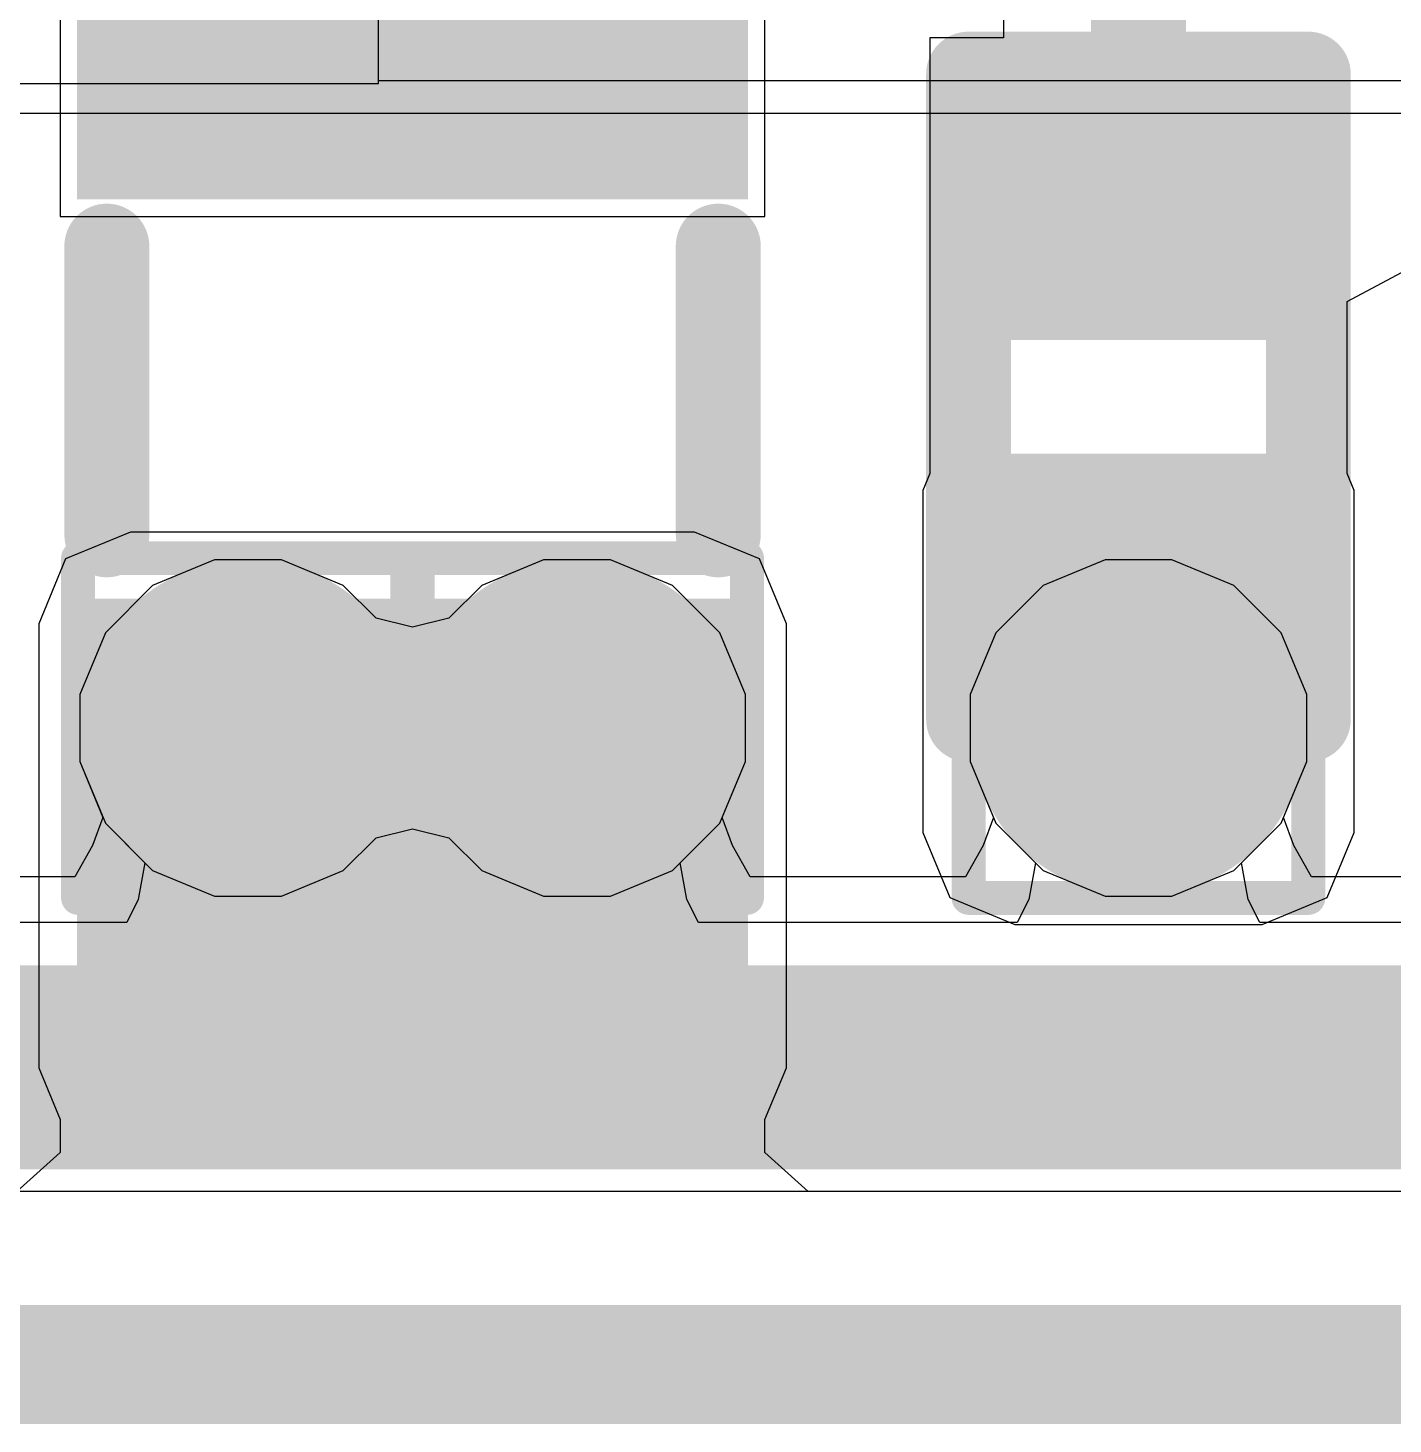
# Model space of a CAD drawing. Header units: inches. Extents: x -6 to 284, y -12 to 154.
# Drawn here: x 22.871 to 24.913, y -11.729 to -9.641 of the extents above; entities that cross this region are included whole.
import ezdxf

# ---------------------------------------------------------------- set-up
doc = ezdxf.new("R2010")
doc.units = ezdxf.units.IN
for name, color, linetype in [('Board Outline', 216, 'Continuous'), ('Bottom Layer', 5, 'Continuous'), ('Bottom Overlay', 54, 'Continuous'), ('Bottom Solder', 6, 'Continuous'), ('Drill Drawing', 1, 'Continuous'), ('GND-1', 16, 'Continuous'), ('GND-2', 90, 'Continuous'), ('GND-3', 216, 'Continuous'), ('GND-4', 54, 'Continuous'), ('PWR-1', 156, 'Continuous'), ('PWR-2', 130, 'Continuous'), ('Signal L1', 76, 'Continuous'), ('Signal L2', 6, 'Continuous'), ('Top Layer', 1, 'Continuous'), ('Top Overlay', 2, 'Continuous'), ('Top Paste', 8, 'Continuous'), ('Top Solder', 216, 'Continuous'), ('Via Holes', 16, 'Continuous')]:
    doc.layers.add(name, color=color, linetype=linetype)

# ---------------------------------------------------------------- blocks, each defined once
blk = doc.blocks.new('R___0201_23')
at = {"layer": 'Top Layer'}
for points in [[(-0.41, 0.185), (-0.14, 0.185), (-0.14, -0.185), (-0.41, -0.185)], [(0.14, 0.185), (0.41, 0.185), (0.41, -0.185), (0.14, -0.185)]]:
    blk.add_hatch(color=1, dxfattribs=at).paths.add_polyline_path(points)
at = {"layer": 'Top Paste'}
for points in [[(-0.41, 0.185), (-0.14, 0.185), (-0.14, -0.185), (-0.41, -0.185)], [(0.14, 0.185), (0.41, 0.185), (0.41, -0.185), (0.14, -0.185)]]:
    blk.add_hatch(color=8, dxfattribs=at).paths.add_polyline_path(points)
at = {"layer": 'Top Solder'}
for points in [[(-0.465, 0.24), (-0.085, 0.24), (-0.085, -0.24), (-0.465, -0.24)], [(0.085, 0.24), (0.465, 0.24), (0.465, -0.24), (0.085, -0.24)]]:
    blk.add_hatch(color=216, dxfattribs=at).paths.add_polyline_path(points)
at = {"layer": 'Top Overlay'}
for points in [[(-0.4826, 0.254, 0.127, 0.127, 0), (0.4826, 0.254, 0.127, 0.127, 0)], [(-0.4826, 0.254, 0.127, 0.127, 0), (-0.4826, -0.254, 0.127, 0.127, 0)], [(0.4826, 0.254, 0.127, 0.127, 0), (0.4826, -0.254, 0.127, 0.127, 0)], [(-0.4826, -0.254, 0.127, 0.127, 0), (0.4826, -0.254, 0.127, 0.127, 0)]]:
    blk.add_lwpolyline(points, format="xyseb", dxfattribs=at)
for points in [[(-0.5143, 0.254, 0.0635, 0.0635, 1), (-0.4508, 0.254, 0.0635, 0.0635, 1)], [(-0.5143, 0.254, 0.0635, 0.0635, 1), (-0.4508, 0.254, 0.0635, 0.0635, 1)], [(0.4508, 0.254, 0.0635, 0.0635, 1), (0.5143, 0.254, 0.0635, 0.0635, 1)], [(0.4508, 0.254, 0.0635, 0.0635, 1), (0.5143, 0.254, 0.0635, 0.0635, 1)], [(-0.5143, -0.254, 0.0635, 0.0635, 1), (-0.4508, -0.254, 0.0635, 0.0635, 1)], [(-0.5143, -0.254, 0.0635, 0.0635, 1), (-0.4508, -0.254, 0.0635, 0.0635, 1)], [(0.4508, -0.254, 0.0635, 0.0635, 1), (0.5143, -0.254, 0.0635, 0.0635, 1)], [(0.4508, -0.254, 0.0635, 0.0635, 1), (0.5143, -0.254, 0.0635, 0.0635, 1)]]:
    blk.add_lwpolyline(points, format="xyseb", close=True, dxfattribs=at)
blk = doc.blocks.new('IND_0603__1608_M_______53')
at = {"layer": 'Top Layer'}
for points in [[(-1, 0.4), (-0.4, 0.4), (-0.4, -0.4), (-1, -0.4)], [(0.4, 0.4), (1, 0.4), (1, -0.4), (0.4, -0.4)]]:
    blk.add_hatch(color=1, dxfattribs=at).paths.add_polyline_path(points)
at = {"layer": 'Top Paste'}
for points in [[(-1, 0.4), (-0.4, 0.4), (-0.4, -0.4), (-1, -0.4)], [(0.4, 0.4), (1, 0.4), (1, -0.4), (0.4, -0.4)]]:
    blk.add_hatch(color=8, dxfattribs=at).paths.add_polyline_path(points)
at = {"layer": 'Top Solder'}
for points in [[(-1.1016, 0.5016), (-0.2984, 0.5016), (-0.2984, -0.5016), (-1.1016, -0.5016)], [(0.2984, 0.5016), (1.1016, 0.5016), (1.1016, -0.5016), (0.2984, -0.5016)]]:
    blk.add_hatch(color=216, dxfattribs=at).paths.add_polyline_path(points)
at = {"layer": 'Top Overlay'}
for points in [[(-0.2032, 0.4572, 0.127, 0.127, 0), (0.2286, 0.4572, 0.127, 0.127, 0)], [(-0.2032, -0.4572, 0.127, 0.127, 0), (0.2286, -0.4572, 0.127, 0.127, 0)]]:
    blk.add_lwpolyline(points, format="xyseb", dxfattribs=at)
for points in [[(-0.2349, 0.4572, 0.0635, 0.0635, 1), (-0.1714, 0.4572, 0.0635, 0.0635, 1)], [(0.1968, 0.4572, 0.0635, 0.0635, 1), (0.2604, 0.4572, 0.0635, 0.0635, 1)], [(-0.2349, -0.4572, 0.0635, 0.0635, 1), (-0.1714, -0.4572, 0.0635, 0.0635, 1)], [(0.1968, -0.4572, 0.0635, 0.0635, 1), (0.2604, -0.4572, 0.0635, 0.0635, 1)]]:
    blk.add_lwpolyline(points, format="xyseb", close=True, dxfattribs=at)
blk = doc.blocks.new('0630CDMCCDS_3R3MC_B_238')
at = {"layer": 'Bottom Overlay'}
blk.add_lwpolyline([(3.4999, 3.3, 0.127, 0.127, 0), (-3.4901, 3.3, 0.127, 0.127, 0)], format="xyseb", dxfattribs=at)

msp = doc.modelspace()

# ---------------------------------------------------------------- hatches: boundary and pattern name
at = {"layer": 'Bottom Layer'}
h = msp.add_hatch(color=5, dxfattribs=at)
edge = h.paths.add_edge_path()
edge.add_arc((23.2001, -10.6881), 0.15, 0, 360)
h = msp.add_hatch(color=5, dxfattribs=at)
edge = h.paths.add_edge_path()
edge.add_arc((23.6924, -10.6881), 0.15, 0, 360)
h = msp.add_hatch(color=5, dxfattribs=at)
edge = h.paths.add_edge_path()
edge.add_arc((24.5319, -10.6881), 0.15, 0, 360)
at = {"layer": 'Bottom Solder'}
h = msp.add_hatch(color=6, dxfattribs=at)
edge = h.paths.add_edge_path()
edge.add_arc((23.2001, -10.6881), 0.2516, 0, 360)
h = msp.add_hatch(color=6, dxfattribs=at)
edge = h.paths.add_edge_path()
edge.add_arc((23.6924, -10.6881), 0.2516, 0, 360)
h = msp.add_hatch(color=6, dxfattribs=at)
edge = h.paths.add_edge_path()
edge.add_arc((24.5319, -10.6881), 0.2516, 0, 360)
at = {"layer": 'GND-1'}
h = msp.add_hatch(color=16, dxfattribs=at)
edge = h.paths.add_edge_path()
edge.add_arc((23.2001, -10.6881), 0.15, 0, 360)
h = msp.add_hatch(color=16, dxfattribs=at)
edge = h.paths.add_edge_path()
edge.add_arc((23.6924, -10.6881), 0.15, 0, 360)
h = msp.add_hatch(color=16, dxfattribs=at)
edge = h.paths.add_edge_path()
edge.add_arc((24.5319, -10.6881), 0.15, 0, 360)
at = {"layer": 'GND-2'}
h = msp.add_hatch(color=90, dxfattribs=at)
edge = h.paths.add_edge_path()
edge.add_arc((23.2001, -10.6881), 0.15, 0, 360)
h = msp.add_hatch(color=90, dxfattribs=at)
edge = h.paths.add_edge_path()
edge.add_arc((23.6924, -10.6881), 0.15, 0, 360)
h = msp.add_hatch(color=90, dxfattribs=at)
edge = h.paths.add_edge_path()
edge.add_arc((24.5319, -10.6881), 0.15, 0, 360)
at = {"layer": 'GND-3'}
h = msp.add_hatch(color=216, dxfattribs=at)
edge = h.paths.add_edge_path()
edge.add_arc((23.2001, -10.6881), 0.15, 0, 360)
h = msp.add_hatch(color=216, dxfattribs=at)
edge = h.paths.add_edge_path()
edge.add_arc((23.6924, -10.6881), 0.15, 0, 360)
h = msp.add_hatch(color=216, dxfattribs=at)
edge = h.paths.add_edge_path()
edge.add_arc((24.5319, -10.6881), 0.15, 0, 360)
at = {"layer": 'GND-4'}
h = msp.add_hatch(color=54, dxfattribs=at)
edge = h.paths.add_edge_path()
edge.add_arc((23.2001, -10.6881), 0.15, 0, 360)
h = msp.add_hatch(color=54, dxfattribs=at)
edge = h.paths.add_edge_path()
edge.add_arc((23.6924, -10.6881), 0.15, 0, 360)
h = msp.add_hatch(color=54, dxfattribs=at)
edge = h.paths.add_edge_path()
edge.add_arc((24.5319, -10.6881), 0.15, 0, 360)
at = {"layer": 'PWR-1'}
h = msp.add_hatch(color=156, dxfattribs=at)
edge = h.paths.add_edge_path()
edge.add_arc((23.2001, -10.6881), 0.15, 0, 360)
h = msp.add_hatch(color=156, dxfattribs=at)
edge = h.paths.add_edge_path()
edge.add_arc((23.6924, -10.6881), 0.15, 0, 360)
h = msp.add_hatch(color=156, dxfattribs=at)
edge = h.paths.add_edge_path()
edge.add_arc((24.5319, -10.6881), 0.15, 0, 360)
at = {"layer": 'PWR-2'}
h = msp.add_hatch(color=130, dxfattribs=at)
edge = h.paths.add_edge_path()
edge.add_arc((23.2001, -10.6881), 0.15, 0, 360)
h = msp.add_hatch(color=130, dxfattribs=at)
edge = h.paths.add_edge_path()
edge.add_arc((23.6924, -10.6881), 0.15, 0, 360)
h = msp.add_hatch(color=130, dxfattribs=at)
edge = h.paths.add_edge_path()
edge.add_arc((24.5319, -10.6881), 0.15, 0, 360)
at = {"layer": 'Signal L1'}
h = msp.add_hatch(color=76, dxfattribs=at)
edge = h.paths.add_edge_path()
edge.add_arc((23.2001, -10.6881), 0.15, 0, 360)
h = msp.add_hatch(color=76, dxfattribs=at)
edge = h.paths.add_edge_path()
edge.add_arc((23.6924, -10.6881), 0.15, 0, 360)
h = msp.add_hatch(color=76, dxfattribs=at)
edge = h.paths.add_edge_path()
edge.add_arc((24.5319, -10.6881), 0.15, 0, 360)
at = {"layer": 'Signal L2'}
h = msp.add_hatch(color=6, dxfattribs=at)
edge = h.paths.add_edge_path()
edge.add_arc((23.2001, -10.6881), 0.15, 0, 360)
h = msp.add_hatch(color=6, dxfattribs=at)
edge = h.paths.add_edge_path()
edge.add_arc((23.6924, -10.6881), 0.15, 0, 360)
h = msp.add_hatch(color=6, dxfattribs=at)
edge = h.paths.add_edge_path()
edge.add_arc((24.5319, -10.6881), 0.15, 0, 360)
at = {"layer": 'Top Layer'}
for points in [[(24.7169, -10.3328), (24.3469, -10.3328), (24.3469, -10.8445), (24.7169, -10.8445)], [(23.0246, -11.1961), (23.8679, -11.1961), (23.8679, -10.5325), (23.0246, -10.5325)]]:
    msp.add_hatch(color=1, dxfattribs=at).paths.add_polyline_path(points)
h = msp.add_hatch(color=1, dxfattribs=at)
edge = h.paths.add_edge_path()
edge.add_arc((23.2001, -10.6881), 0.15, 0, 360)
h = msp.add_hatch(color=1, dxfattribs=at)
edge = h.paths.add_edge_path()
edge.add_arc((23.6924, -10.6881), 0.15, 0, 360)
h = msp.add_hatch(color=1, dxfattribs=at)
edge = h.paths.add_edge_path()
edge.add_arc((24.5319, -10.6881), 0.15, 0, 360)
at = {"layer": 'Top Solder'}
h = msp.add_hatch(color=216, dxfattribs=at)
edge = h.paths.add_edge_path()
edge.add_arc((23.2001, -10.6881), 0.2516, 0, 360)
h = msp.add_hatch(color=216, dxfattribs=at)
edge = h.paths.add_edge_path()
edge.add_arc((23.6924, -10.6881), 0.2516, 0, 360)
h = msp.add_hatch(color=216, dxfattribs=at)
edge = h.paths.add_edge_path()
edge.add_arc((24.5319, -10.6881), 0.2516, 0, 360)
at = {"layer": 'Via Holes'}
h = msp.add_hatch(color=7, dxfattribs=at)
edge = h.paths.add_edge_path()
edge.add_arc((23.2001, -10.6881), 0.075, 0, 360)
h = msp.add_hatch(color=7, dxfattribs=at)
edge = h.paths.add_edge_path()
edge.add_arc((23.6924, -10.6881), 0.075, 0, 360)
h = msp.add_hatch(color=7, dxfattribs=at)
edge = h.paths.add_edge_path()
edge.add_arc((24.5319, -10.6881), 0.075, 0, 360)

# ---------------------------------------------------------------- linework, layer by layer
at = {"layer": 'Board Outline'}
msp.add_lwpolyline([(12.0364, -11.6401, 0.1778, 0.1778, 0), (75.4223, -11.6401, 0.1778, 0.1778, 0)], format="xyseb", dxfattribs=at)
at = {"layer": 'Bottom Layer'}
for p, q in [((23.3952, -9.7242), (23.3952, -9.1572)), ((20.8116, -9.7242), (23.3952, -9.7242)), ((20.8116, -9.7242), (23.3952, -9.7242)), ((23.3952, -9.7242), (23.3952, -9.72)), ((23.3952, -9.72), (26.3566, -9.72)), ((23.1501, -10.4365), (23.0576, -10.4748)), ((23.2502, -10.4365), (23.1501, -10.4365)), ((23.3427, -10.4748), (23.2502, -10.4365)), ((23.6423, -10.4365), (23.5499, -10.4748)), ((23.7424, -10.4365), (23.6423, -10.4365)), ((23.8349, -10.4748), (23.7424, -10.4365)), ((24.4819, -10.4365), (24.3894, -10.4748)), ((24.582, -10.4365), (24.4819, -10.4365)), ((24.6744, -10.4748), (24.582, -10.4365)), ((23.0576, -10.4748), (22.9869, -10.5456)), ((23.3918, -10.524), (23.3427, -10.4748)), ((23.5499, -10.4748), (23.5007, -10.524)), ((23.9057, -10.5456), (23.8349, -10.4748)), ((24.3894, -10.4748), (24.3186, -10.5456)), ((24.7452, -10.5456), (24.6744, -10.4748)), ((23.4463, -10.5375), (23.3918, -10.524)), ((23.5007, -10.524), (23.4463, -10.5375)), ((22.9869, -10.5456), (22.9485, -10.6381)), ((23.944, -10.6381), (23.9057, -10.5456)), ((24.3186, -10.5456), (24.2803, -10.6381)), ((24.7835, -10.6381), (24.7452, -10.5456)), ((22.9485, -10.6381), (22.9485, -10.7382)), ((23.944, -10.7382), (23.944, -10.6381)), ((24.2803, -10.6381), (24.2803, -10.7382)), ((24.7835, -10.7382), (24.7835, -10.6381)), ((22.9485, -10.7382), (22.9832, -10.8219)), ((23.9093, -10.8219), (23.944, -10.7382)), ((24.2803, -10.7382), (24.315, -10.8219)), ((24.7489, -10.8219), (24.7835, -10.7382)), ((22.9832, -10.8219), (22.9679, -10.864)), ((23.9247, -10.864), (23.9093, -10.8219)), ((24.315, -10.8219), (24.2996, -10.864)), ((24.7642, -10.864), (24.7489, -10.8219)), ((22.9679, -10.864), (22.9412, -10.9108)), ((23.9513, -10.9108), (23.9247, -10.864)), ((24.2996, -10.864), (24.273, -10.9108)), ((24.7908, -10.9108), (24.7642, -10.864)), ((22.9412, -10.9108), (21.7647, -10.9108)), ((24.273, -10.9108), (23.9513, -10.9108)), ((25.0097, -10.9108), (24.7908, -10.9108))]:
    msp.add_line(p, q, dxfattribs=at)
msp.add_lwpolyline([(21.6467, -11.1956, 0.3048, 0.3048, 0), (26.4401, -11.1956, 0.3048, 0.3048, 0)], format="xyseb", dxfattribs=at)
at = {"layer": 'Drill Drawing'}
for points in [[(22.9461, -10.4341, 0.0508, 0.0508, 0), (23.4541, -10.4341, 0.0508, 0.0508, 0)], [(22.9461, -10.9421, 0.0508, 0.0508, 0), (22.9461, -10.4341, 0.0508, 0.0508, 0)], [(23.4384, -10.4341, 0.0508, 0.0508, 0), (23.9464, -10.4341, 0.0508, 0.0508, 0)], [(23.4384, -10.9421, 0.0508, 0.0508, 0), (23.4384, -10.4341, 0.0508, 0.0508, 0)], [(23.4541, -10.9421, 0.0508, 0.0508, 0), (23.4541, -10.4341, 0.0508, 0.0508, 0)], [(23.9464, -10.9421, 0.0508, 0.0508, 0), (23.9464, -10.4341, 0.0508, 0.0508, 0)], [(24.2779, -10.4341, 0.0508, 0.0508, 0), (24.7859, -10.4341, 0.0508, 0.0508, 0)], [(24.2779, -10.9421, 0.0508, 0.0508, 0), (24.2779, -10.4341, 0.0508, 0.0508, 0)], [(24.7859, -10.9421, 0.0508, 0.0508, 0), (24.7859, -10.4341, 0.0508, 0.0508, 0)], [(22.9461, -10.9421, 0.0508, 0.0508, 0), (23.4541, -10.9421, 0.0508, 0.0508, 0)], [(23.4384, -10.9421, 0.0508, 0.0508, 0), (23.9464, -10.9421, 0.0508, 0.0508, 0)], [(24.2779, -10.9421, 0.0508, 0.0508, 0), (24.7859, -10.9421, 0.0508, 0.0508, 0)]]:
    msp.add_lwpolyline(points, format="xyseb", dxfattribs=at)
for points in [[(22.9334, -10.4341, 0.0254, 0.0254, 1), (22.9588, -10.4341, 0.0254, 0.0254, 1)], [(22.9334, -10.4341, 0.0254, 0.0254, 1), (22.9588, -10.4341, 0.0254, 0.0254, 1)], [(23.4257, -10.4341, 0.0254, 0.0254, 1), (23.4511, -10.4341, 0.0254, 0.0254, 1)], [(23.4257, -10.4341, 0.0254, 0.0254, 1), (23.4511, -10.4341, 0.0254, 0.0254, 1)], [(23.4414, -10.4341, 0.0254, 0.0254, 1), (23.4668, -10.4341, 0.0254, 0.0254, 1)], [(23.4414, -10.4341, 0.0254, 0.0254, 1), (23.4668, -10.4341, 0.0254, 0.0254, 1)], [(23.9337, -10.4341, 0.0254, 0.0254, 1), (23.9591, -10.4341, 0.0254, 0.0254, 1)], [(23.9337, -10.4341, 0.0254, 0.0254, 1), (23.9591, -10.4341, 0.0254, 0.0254, 1)], [(24.2652, -10.4341, 0.0254, 0.0254, 1), (24.2906, -10.4341, 0.0254, 0.0254, 1)], [(24.2652, -10.4341, 0.0254, 0.0254, 1), (24.2906, -10.4341, 0.0254, 0.0254, 1)], [(24.7732, -10.4341, 0.0254, 0.0254, 1), (24.7986, -10.4341, 0.0254, 0.0254, 1)], [(24.7732, -10.4341, 0.0254, 0.0254, 1), (24.7986, -10.4341, 0.0254, 0.0254, 1)], [(22.9334, -10.9421, 0.0254, 0.0254, 1), (22.9588, -10.9421, 0.0254, 0.0254, 1)], [(22.9334, -10.9421, 0.0254, 0.0254, 1), (22.9588, -10.9421, 0.0254, 0.0254, 1)], [(23.4257, -10.9421, 0.0254, 0.0254, 1), (23.4511, -10.9421, 0.0254, 0.0254, 1)], [(23.4257, -10.9421, 0.0254, 0.0254, 1), (23.4511, -10.9421, 0.0254, 0.0254, 1)], [(23.4414, -10.9421, 0.0254, 0.0254, 1), (23.4668, -10.9421, 0.0254, 0.0254, 1)], [(23.4414, -10.9421, 0.0254, 0.0254, 1), (23.4668, -10.9421, 0.0254, 0.0254, 1)], [(23.9337, -10.9421, 0.0254, 0.0254, 1), (23.9591, -10.9421, 0.0254, 0.0254, 1)], [(23.9337, -10.9421, 0.0254, 0.0254, 1), (23.9591, -10.9421, 0.0254, 0.0254, 1)], [(24.2652, -10.9421, 0.0254, 0.0254, 1), (24.2906, -10.9421, 0.0254, 0.0254, 1)], [(24.2652, -10.9421, 0.0254, 0.0254, 1), (24.2906, -10.9421, 0.0254, 0.0254, 1)], [(24.7732, -10.9421, 0.0254, 0.0254, 1), (24.7986, -10.9421, 0.0254, 0.0254, 1)], [(24.7732, -10.9421, 0.0254, 0.0254, 1), (24.7986, -10.9421, 0.0254, 0.0254, 1)]]:
    msp.add_lwpolyline(points, format="xyseb", close=True, dxfattribs=at)
at = {"layer": 'GND-1'}
for p, q in [((23.1501, -10.4365), (23.0576, -10.4748)), ((23.2502, -10.4365), (23.1501, -10.4365)), ((23.3427, -10.4748), (23.2502, -10.4365)), ((23.6423, -10.4365), (23.5499, -10.4748)), ((23.7424, -10.4365), (23.6423, -10.4365)), ((23.8349, -10.4748), (23.7424, -10.4365)), ((24.4819, -10.4365), (24.3894, -10.4748)), ((24.582, -10.4365), (24.4819, -10.4365)), ((24.6744, -10.4748), (24.582, -10.4365)), ((23.0576, -10.4748), (22.9869, -10.5456)), ((23.3918, -10.524), (23.3427, -10.4748)), ((23.5499, -10.4748), (23.5007, -10.524)), ((23.9057, -10.5456), (23.8349, -10.4748)), ((24.3894, -10.4748), (24.3186, -10.5456)), ((24.7452, -10.5456), (24.6744, -10.4748)), ((23.4463, -10.5375), (23.3918, -10.524)), ((23.5007, -10.524), (23.4463, -10.5375)), ((22.9869, -10.5456), (22.9485, -10.6381)), ((23.944, -10.6381), (23.9057, -10.5456)), ((24.3186, -10.5456), (24.2803, -10.6381)), ((24.7835, -10.6381), (24.7452, -10.5456)), ((22.9485, -10.6381), (22.9485, -10.7382)), ((23.944, -10.7382), (23.944, -10.6381)), ((24.2803, -10.6381), (24.2803, -10.7382)), ((24.7835, -10.7382), (24.7835, -10.6381)), ((22.9485, -10.7382), (22.9869, -10.8306)), ((23.9057, -10.8306), (23.944, -10.7382)), ((24.2803, -10.7382), (24.3186, -10.8306)), ((24.7452, -10.8306), (24.7835, -10.7382)), ((22.9869, -10.8306), (23.0576, -10.9014)), ((23.8349, -10.9014), (23.9057, -10.8306)), ((24.3186, -10.8306), (24.3894, -10.9014)), ((24.6744, -10.9014), (24.7452, -10.8306)), ((23.3427, -10.9014), (23.3918, -10.8523)), ((23.3918, -10.8523), (23.4463, -10.8388)), ((23.4463, -10.8388), (23.5007, -10.8523)), ((23.5007, -10.8523), (23.5499, -10.9014)), ((23.0576, -10.9014), (23.1501, -10.9397)), ((23.2502, -10.9397), (23.3427, -10.9014)), ((23.5499, -10.9014), (23.6423, -10.9397)), ((23.7424, -10.9397), (23.8349, -10.9014)), ((24.3894, -10.9014), (24.4819, -10.9397)), ((24.582, -10.9397), (24.6744, -10.9014)), ((23.1501, -10.9397), (23.2502, -10.9397)), ((23.6423, -10.9397), (23.7424, -10.9397)), ((24.4819, -10.9397), (24.582, -10.9397)), ((35.9919, -11.3812), (12.0364, -11.3812))]:
    msp.add_line(p, q, dxfattribs=at)
at = {"layer": 'GND-2'}
for p, q in [((23.1501, -10.4365), (23.0576, -10.4748)), ((23.2502, -10.4365), (23.1501, -10.4365)), ((23.3427, -10.4748), (23.2502, -10.4365)), ((23.6423, -10.4365), (23.5499, -10.4748)), ((23.7424, -10.4365), (23.6423, -10.4365)), ((23.8349, -10.4748), (23.7424, -10.4365)), ((24.4819, -10.4365), (24.3894, -10.4748)), ((24.582, -10.4365), (24.4819, -10.4365)), ((24.6744, -10.4748), (24.582, -10.4365)), ((23.0576, -10.4748), (22.9869, -10.5456)), ((23.3918, -10.524), (23.3427, -10.4748)), ((23.5499, -10.4748), (23.5007, -10.524)), ((23.9057, -10.5456), (23.8349, -10.4748)), ((24.3894, -10.4748), (24.3186, -10.5456)), ((24.7452, -10.5456), (24.6744, -10.4748)), ((23.4463, -10.5375), (23.3918, -10.524)), ((23.5007, -10.524), (23.4463, -10.5375)), ((22.9869, -10.5456), (22.9485, -10.6381)), ((23.944, -10.6381), (23.9057, -10.5456)), ((24.3186, -10.5456), (24.2803, -10.6381)), ((24.7835, -10.6381), (24.7452, -10.5456)), ((22.9485, -10.6381), (22.9485, -10.7382)), ((23.944, -10.7382), (23.944, -10.6381)), ((24.2803, -10.6381), (24.2803, -10.7382)), ((24.7835, -10.7382), (24.7835, -10.6381)), ((22.9485, -10.7382), (22.9869, -10.8306)), ((23.9057, -10.8306), (23.944, -10.7382)), ((24.2803, -10.7382), (24.3186, -10.8306)), ((24.7452, -10.8306), (24.7835, -10.7382)), ((22.9869, -10.8306), (23.0576, -10.9014)), ((23.8349, -10.9014), (23.9057, -10.8306)), ((24.3186, -10.8306), (24.3894, -10.9014)), ((24.6744, -10.9014), (24.7452, -10.8306)), ((23.3427, -10.9014), (23.3918, -10.8523)), ((23.3918, -10.8523), (23.4463, -10.8388)), ((23.4463, -10.8388), (23.5007, -10.8523)), ((23.5007, -10.8523), (23.5499, -10.9014)), ((23.0576, -10.9014), (23.1501, -10.9397)), ((23.2502, -10.9397), (23.3427, -10.9014)), ((23.5499, -10.9014), (23.6423, -10.9397)), ((23.7424, -10.9397), (23.8349, -10.9014)), ((24.3894, -10.9014), (24.4819, -10.9397)), ((24.582, -10.9397), (24.6744, -10.9014)), ((23.1501, -10.9397), (23.2502, -10.9397)), ((23.6423, -10.9397), (23.7424, -10.9397)), ((24.4819, -10.9397), (24.582, -10.9397)), ((35.9919, -11.3812), (12.0364, -11.3812))]:
    msp.add_line(p, q, dxfattribs=at)
at = {"layer": 'GND-3'}
for p, q in [((23.1501, -10.4365), (23.0576, -10.4748)), ((23.2502, -10.4365), (23.1501, -10.4365)), ((23.3427, -10.4748), (23.2502, -10.4365)), ((23.6423, -10.4365), (23.5499, -10.4748)), ((23.7424, -10.4365), (23.6423, -10.4365)), ((23.8349, -10.4748), (23.7424, -10.4365)), ((24.4819, -10.4365), (24.3894, -10.4748)), ((24.582, -10.4365), (24.4819, -10.4365)), ((24.6744, -10.4748), (24.582, -10.4365)), ((23.0576, -10.4748), (22.9869, -10.5456)), ((23.3918, -10.524), (23.3427, -10.4748)), ((23.5499, -10.4748), (23.5007, -10.524)), ((23.9057, -10.5456), (23.8349, -10.4748)), ((24.3894, -10.4748), (24.3186, -10.5456)), ((24.7452, -10.5456), (24.6744, -10.4748)), ((23.4463, -10.5375), (23.3918, -10.524)), ((23.5007, -10.524), (23.4463, -10.5375)), ((22.9869, -10.5456), (22.9485, -10.6381)), ((23.944, -10.6381), (23.9057, -10.5456)), ((24.3186, -10.5456), (24.2803, -10.6381)), ((24.7835, -10.6381), (24.7452, -10.5456)), ((22.9485, -10.6381), (22.9485, -10.7382)), ((23.944, -10.7382), (23.944, -10.6381)), ((24.2803, -10.6381), (24.2803, -10.7382)), ((24.7835, -10.7382), (24.7835, -10.6381)), ((22.9485, -10.7382), (22.9869, -10.8306)), ((23.9057, -10.8306), (23.944, -10.7382)), ((24.2803, -10.7382), (24.3186, -10.8306)), ((24.7452, -10.8306), (24.7835, -10.7382)), ((22.9869, -10.8306), (23.0576, -10.9014)), ((23.8349, -10.9014), (23.9057, -10.8306)), ((24.3186, -10.8306), (24.3894, -10.9014)), ((24.6744, -10.9014), (24.7452, -10.8306)), ((23.3427, -10.9014), (23.3918, -10.8523)), ((23.3918, -10.8523), (23.4463, -10.8388)), ((23.4463, -10.8388), (23.5007, -10.8523)), ((23.5007, -10.8523), (23.5499, -10.9014)), ((23.0576, -10.9014), (23.1501, -10.9397)), ((23.2502, -10.9397), (23.3427, -10.9014)), ((23.5499, -10.9014), (23.6423, -10.9397)), ((23.7424, -10.9397), (23.8349, -10.9014)), ((24.3894, -10.9014), (24.4819, -10.9397)), ((24.582, -10.9397), (24.6744, -10.9014)), ((23.1501, -10.9397), (23.2502, -10.9397)), ((23.6423, -10.9397), (23.7424, -10.9397)), ((24.4819, -10.9397), (24.582, -10.9397)), ((35.9919, -11.3812), (12.0364, -11.3812))]:
    msp.add_line(p, q, dxfattribs=at)
at = {"layer": 'GND-4'}
for p, q in [((23.1501, -10.4365), (23.0576, -10.4748)), ((23.2502, -10.4365), (23.1501, -10.4365)), ((23.3427, -10.4748), (23.2502, -10.4365)), ((23.6423, -10.4365), (23.5499, -10.4748)), ((23.7424, -10.4365), (23.6423, -10.4365)), ((23.8349, -10.4748), (23.7424, -10.4365)), ((24.4819, -10.4365), (24.3894, -10.4748)), ((24.582, -10.4365), (24.4819, -10.4365)), ((24.6744, -10.4748), (24.582, -10.4365)), ((23.0576, -10.4748), (22.9869, -10.5456)), ((23.3918, -10.524), (23.3427, -10.4748)), ((23.5499, -10.4748), (23.5007, -10.524)), ((23.9057, -10.5456), (23.8349, -10.4748)), ((24.3894, -10.4748), (24.3186, -10.5456)), ((24.7452, -10.5456), (24.6744, -10.4748)), ((23.4463, -10.5375), (23.3918, -10.524)), ((23.5007, -10.524), (23.4463, -10.5375)), ((22.9869, -10.5456), (22.9485, -10.6381)), ((23.944, -10.6381), (23.9057, -10.5456)), ((24.3186, -10.5456), (24.2803, -10.6381)), ((24.7835, -10.6381), (24.7452, -10.5456)), ((22.9485, -10.6381), (22.9485, -10.7382)), ((23.944, -10.7382), (23.944, -10.6381)), ((24.2803, -10.6381), (24.2803, -10.7382)), ((24.7835, -10.7382), (24.7835, -10.6381)), ((22.9485, -10.7382), (22.9869, -10.8306)), ((23.9057, -10.8306), (23.944, -10.7382)), ((24.2803, -10.7382), (24.3186, -10.8306)), ((24.7452, -10.8306), (24.7835, -10.7382)), ((22.9869, -10.8306), (23.0576, -10.9014)), ((23.8349, -10.9014), (23.9057, -10.8306)), ((24.3186, -10.8306), (24.3894, -10.9014)), ((24.6744, -10.9014), (24.7452, -10.8306)), ((23.3427, -10.9014), (23.3918, -10.8523)), ((23.3918, -10.8523), (23.4463, -10.8388)), ((23.4463, -10.8388), (23.5007, -10.8523)), ((23.5007, -10.8523), (23.5499, -10.9014)), ((23.0576, -10.9014), (23.1501, -10.9397)), ((23.2502, -10.9397), (23.3427, -10.9014)), ((23.5499, -10.9014), (23.6423, -10.9397)), ((23.7424, -10.9397), (23.8349, -10.9014)), ((24.3894, -10.9014), (24.4819, -10.9397)), ((24.582, -10.9397), (24.6744, -10.9014)), ((23.1501, -10.9397), (23.2502, -10.9397)), ((23.6423, -10.9397), (23.7424, -10.9397)), ((24.4819, -10.9397), (24.582, -10.9397)), ((35.9919, -11.3812), (12.0364, -11.3812))]:
    msp.add_line(p, q, dxfattribs=at)
at = {"layer": 'PWR-1'}
for p, q in [((23.1501, -10.4365), (23.0576, -10.4748)), ((23.2502, -10.4365), (23.1501, -10.4365)), ((23.3427, -10.4748), (23.2502, -10.4365)), ((23.6423, -10.4365), (23.5499, -10.4748)), ((23.7424, -10.4365), (23.6423, -10.4365)), ((23.8349, -10.4748), (23.7424, -10.4365)), ((23.0576, -10.4748), (22.9869, -10.5456)), ((23.3918, -10.524), (23.3427, -10.4748)), ((23.5499, -10.4748), (23.5007, -10.524)), ((23.9057, -10.5456), (23.8349, -10.4748)), ((23.4463, -10.5375), (23.3918, -10.524)), ((23.5007, -10.524), (23.4463, -10.5375)), ((22.9869, -10.5456), (22.9485, -10.6381)), ((23.944, -10.6381), (23.9057, -10.5456)), ((22.9485, -10.6381), (22.9485, -10.7382)), ((23.944, -10.7382), (23.944, -10.6381)), ((22.9485, -10.7382), (22.9869, -10.8306)), ((23.9057, -10.8306), (23.944, -10.7382)), ((22.9869, -10.8306), (23.0576, -10.9014)), ((23.8349, -10.9014), (23.9057, -10.8306)), ((23.3427, -10.9014), (23.3918, -10.8523)), ((23.3918, -10.8523), (23.4463, -10.8388)), ((23.4463, -10.8388), (23.5007, -10.8523)), ((23.5007, -10.8523), (23.5499, -10.9014)), ((23.0576, -10.9014), (23.1501, -10.9397)), ((23.2502, -10.9397), (23.3427, -10.9014)), ((23.5499, -10.9014), (23.6423, -10.9397)), ((23.7424, -10.9397), (23.8349, -10.9014)), ((23.1501, -10.9397), (23.2502, -10.9397)), ((23.6423, -10.9397), (23.7424, -10.9397)), ((35.9919, -11.3812), (12.0364, -11.3812))]:
    msp.add_line(p, q, dxfattribs=at)
at = {"layer": 'PWR-2'}
for p, q in [((24.4819, -10.4365), (24.3894, -10.4748)), ((24.582, -10.4365), (24.4819, -10.4365)), ((24.6744, -10.4748), (24.582, -10.4365)), ((24.3894, -10.4748), (24.3186, -10.5456)), ((24.7452, -10.5456), (24.6744, -10.4748)), ((24.3186, -10.5456), (24.2803, -10.6381)), ((24.7835, -10.6381), (24.7452, -10.5456)), ((24.2803, -10.6381), (24.2803, -10.7382)), ((24.7835, -10.7382), (24.7835, -10.6381)), ((24.2803, -10.7382), (24.3186, -10.8306)), ((24.7452, -10.8306), (24.7835, -10.7382)), ((24.3186, -10.8306), (24.3894, -10.9014)), ((24.6744, -10.9014), (24.7452, -10.8306)), ((24.3894, -10.9014), (24.4819, -10.9397)), ((24.582, -10.9397), (24.6744, -10.9014)), ((24.4819, -10.9397), (24.582, -10.9397)), ((35.9919, -11.3812), (12.0364, -11.3812))]:
    msp.add_line(p, q, dxfattribs=at)
at = {"layer": 'Signal L1'}
for p, q in [((21.6093, -9.7688), (28.0447, -9.7688)), ((23.1501, -10.4365), (23.0576, -10.4748)), ((23.2502, -10.4365), (23.1501, -10.4365)), ((23.3427, -10.4748), (23.2502, -10.4365)), ((23.6423, -10.4365), (23.5499, -10.4748)), ((23.7424, -10.4365), (23.6423, -10.4365)), ((23.8349, -10.4748), (23.7424, -10.4365)), ((24.4819, -10.4365), (24.3894, -10.4748)), ((24.582, -10.4365), (24.4819, -10.4365)), ((24.6744, -10.4748), (24.582, -10.4365)), ((23.0576, -10.4748), (22.9869, -10.5456)), ((23.3918, -10.524), (23.3427, -10.4748)), ((23.5499, -10.4748), (23.5007, -10.524)), ((23.9057, -10.5456), (23.8349, -10.4748)), ((24.3894, -10.4748), (24.3186, -10.5456)), ((24.7452, -10.5456), (24.6744, -10.4748)), ((23.4463, -10.5375), (23.3918, -10.524)), ((23.5007, -10.524), (23.4463, -10.5375)), ((22.9869, -10.5456), (22.9485, -10.6381)), ((23.944, -10.6381), (23.9057, -10.5456)), ((24.3186, -10.5456), (24.2803, -10.6381)), ((24.7835, -10.6381), (24.7452, -10.5456)), ((22.9485, -10.6381), (22.9485, -10.7382)), ((23.944, -10.7382), (23.944, -10.6381)), ((24.2803, -10.6381), (24.2803, -10.7382)), ((24.7835, -10.7382), (24.7835, -10.6381)), ((22.9485, -10.7382), (22.9869, -10.8306)), ((23.9057, -10.8306), (23.944, -10.7382)), ((24.2803, -10.7382), (24.3186, -10.8306)), ((24.7452, -10.8306), (24.7835, -10.7382)), ((22.9869, -10.8306), (23.0461, -10.8899)), ((23.8464, -10.8899), (23.9057, -10.8306)), ((24.3186, -10.8306), (24.3779, -10.8899)), ((24.686, -10.8899), (24.7452, -10.8306)), ((23.0461, -10.8899), (23.0361, -10.9443)), ((23.8564, -10.9443), (23.8464, -10.8899)), ((24.3779, -10.8899), (24.3679, -10.9443)), ((24.696, -10.9443), (24.686, -10.8899)), ((23.0361, -10.9443), (23.0188, -10.9788)), ((23.8737, -10.9788), (23.8564, -10.9443)), ((24.3679, -10.9443), (24.3506, -10.9788)), ((24.7132, -10.9788), (24.696, -10.9443)), ((23.0188, -10.9788), (21.4321, -10.9788)), ((24.3506, -10.9788), (23.8737, -10.9788)), ((25.0873, -10.9788), (24.7132, -10.9788))]:
    msp.add_line(p, q, dxfattribs=at)
msp.add_lwpolyline([(20.41, -11.1808, 0.1422, 0.1422, 0), (31.1257, -11.1808, 0.1422, 0.1422, 0)], format="xyseb", dxfattribs=at)
at = {"layer": 'Signal L2'}
for p, q in [((23.1501, -10.4365), (23.0576, -10.4748)), ((23.2502, -10.4365), (23.1501, -10.4365)), ((23.3427, -10.4748), (23.2502, -10.4365)), ((23.6423, -10.4365), (23.5499, -10.4748)), ((23.7424, -10.4365), (23.6423, -10.4365)), ((23.8349, -10.4748), (23.7424, -10.4365)), ((24.4819, -10.4365), (24.3894, -10.4748)), ((24.582, -10.4365), (24.4819, -10.4365)), ((24.6744, -10.4748), (24.582, -10.4365)), ((23.0576, -10.4748), (22.9869, -10.5456)), ((23.3918, -10.524), (23.3427, -10.4748)), ((23.5499, -10.4748), (23.5007, -10.524)), ((23.9057, -10.5456), (23.8349, -10.4748)), ((24.3894, -10.4748), (24.3186, -10.5456)), ((24.7452, -10.5456), (24.6744, -10.4748)), ((23.4463, -10.5375), (23.3918, -10.524)), ((23.5007, -10.524), (23.4463, -10.5375)), ((22.9869, -10.5456), (22.9485, -10.6381)), ((23.944, -10.6381), (23.9057, -10.5456)), ((24.3186, -10.5456), (24.2803, -10.6381)), ((24.7835, -10.6381), (24.7452, -10.5456)), ((22.9485, -10.6381), (22.9485, -10.7382)), ((23.944, -10.7382), (23.944, -10.6381)), ((24.2803, -10.6381), (24.2803, -10.7382)), ((24.7835, -10.7382), (24.7835, -10.6381)), ((22.9485, -10.7382), (22.9869, -10.8306)), ((23.9057, -10.8306), (23.944, -10.7382)), ((24.2803, -10.7382), (24.3186, -10.8306)), ((24.7452, -10.8306), (24.7835, -10.7382)), ((22.9869, -10.8306), (23.0576, -10.9014)), ((23.8349, -10.9014), (23.9057, -10.8306)), ((24.3186, -10.8306), (24.3894, -10.9014)), ((24.6744, -10.9014), (24.7452, -10.8306)), ((23.3427, -10.9014), (23.3918, -10.8523)), ((23.3918, -10.8523), (23.4463, -10.8388)), ((23.4463, -10.8388), (23.5007, -10.8523)), ((23.5007, -10.8523), (23.5499, -10.9014)), ((23.0576, -10.9014), (23.1501, -10.9397)), ((23.2502, -10.9397), (23.3427, -10.9014)), ((23.5499, -10.9014), (23.6423, -10.9397)), ((23.7424, -10.9397), (23.8349, -10.9014)), ((24.3894, -10.9014), (24.4819, -10.9397)), ((24.582, -10.9397), (24.6744, -10.9014)), ((23.1501, -10.9397), (23.2502, -10.9397)), ((23.6423, -10.9397), (23.7424, -10.9397)), ((24.4819, -10.9397), (24.582, -10.9397)), ((29.8065, -11.3812), (12.0364, -11.3812))]:
    msp.add_line(p, q, dxfattribs=at)
at = {"layer": 'Top Layer'}
for p, q in [((23.9733, -9.9231), (23.9733, -9.1815)), ((24.3299, -9.3611), (24.3299, -9.6558)), ((22.9193, -9.474), (22.9193, -9.9231)), ((24.3299, -9.6558), (24.2199, -9.6558)), ((24.2199, -9.6558), (24.2199, -10.1169)), ((22.9193, -9.9231), (23.9733, -9.9231)), ((24.8439, -10.0504), (24.9328, -10.0028)), ((24.8439, -10.2058), (24.8439, -10.0504)), ((24.2199, -10.1169), (24.2199, -10.1798)), ((24.2199, -10.1798), (24.2199, -10.3076)), ((24.8439, -10.3075), (24.8439, -10.2058)), ((24.2199, -10.3076), (24.2095, -10.3328)), ((24.8544, -10.3328), (24.8439, -10.3075)), ((24.2095, -10.3328), (24.2095, -10.8445)), ((24.8544, -10.8445), (24.8544, -10.3328)), ((23.0246, -10.395), (22.9274, -10.4353)), ((23.8679, -10.395), (23.0246, -10.395)), ((23.9651, -10.4353), (23.8679, -10.395)), ((22.9274, -10.4353), (22.8872, -10.5325)), ((24.0054, -10.5325), (23.9651, -10.4353)), ((22.8872, -10.5325), (22.8872, -11.1961)), ((24.0054, -11.1961), (24.0054, -10.5325)), ((24.2095, -10.8445), (24.2497, -10.9417)), ((24.8141, -10.9417), (24.8544, -10.8445)), ((24.2497, -10.9417), (24.3469, -10.9819)), ((24.7169, -10.9819), (24.8141, -10.9417)), ((24.3469, -10.9819), (24.7169, -10.9819)), ((22.8872, -11.1961), (22.9193, -11.2736)), ((23.9733, -11.2736), (24.0054, -11.1961)), ((22.9193, -11.2736), (22.9193, -11.3231)), ((23.9733, -11.3231), (23.9733, -11.2736)), ((22.9193, -11.3231), (22.8544, -11.3812)), ((24.0381, -11.3812), (23.9733, -11.3231)), ((35.9919, -11.3812), (24.0381, -11.3812))]:
    msp.add_line(p, q, dxfattribs=at)
msp.add_lwpolyline([(24.5319, -9.9178, 0.1422, 0.1422, 0), (24.5319, -9.2774, 0.1422, 0.1422, 0)], format="xyseb", dxfattribs=at)
msp.add_lwpolyline([(24.4964, -9.9178, 0.0711, 0.0711, 1), (24.5675, -9.9178, 0.0711, 0.0711, 1)], format="xyseb", close=True, dxfattribs=at)

# ---------------------------------------------------------------- block references
for name, p, rotation in [('0630CDMCCDS_3R3MC_B_238', (22.1566, -7.9826), 180), ('IND_0603__1608_M_______53', (23.4463, -10.1961), 90), ('R___0201_23', (24.5319, -10.1928), 90)]:
    msp.add_blockref(name, p, dxfattribs=dict(rotation=rotation))

doc.saveas('drawing.dxf')
